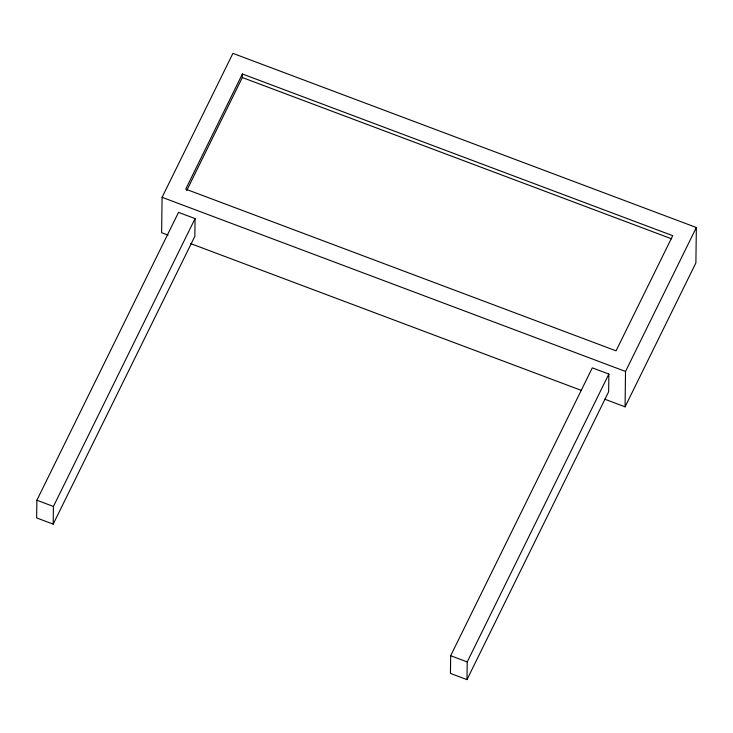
<?xml version="1.0" encoding="UTF-8"?>
<svg xmlns="http://www.w3.org/2000/svg" width="733" height="733" viewBox="0 0 733 733"><rect width="100%" height="100%" fill="white"/><g stroke="black" fill="none" stroke-linecap="round" stroke-linejoin="round"><path stroke-width="1.1" d="M36.879 500.227L36.65 517.929L53.197 524.15L194.85 236.283L195.07 218.59L178.522 212.368L36.879 500.227L53.427 506.448L53.197 524.15M604.734 399.192L625.075 406.833L695.892 262.9L696.35 227.514L232.911 53.372L162.085 197.305L161.626 232.691L168.049 235.11M186.677 190.626L242.33 77.524L242.376 73.987L672.72 235.687L616.059 350.832L185.715 189.132L242.376 73.987M450.667 655.714L450.438 673.407L466.985 679.628L608.637 391.77L608.866 374.068L592.31 367.856L450.667 655.714L467.214 661.936L466.985 679.628M625.075 406.833L625.524 371.448L696.35 227.514M53.427 506.448L195.07 218.59M467.214 661.936L608.866 374.068M242.33 77.524L671.602 238.821M162.085 197.305L625.524 371.448M190.525 243.548L581.187 390.341"/></g></svg>
